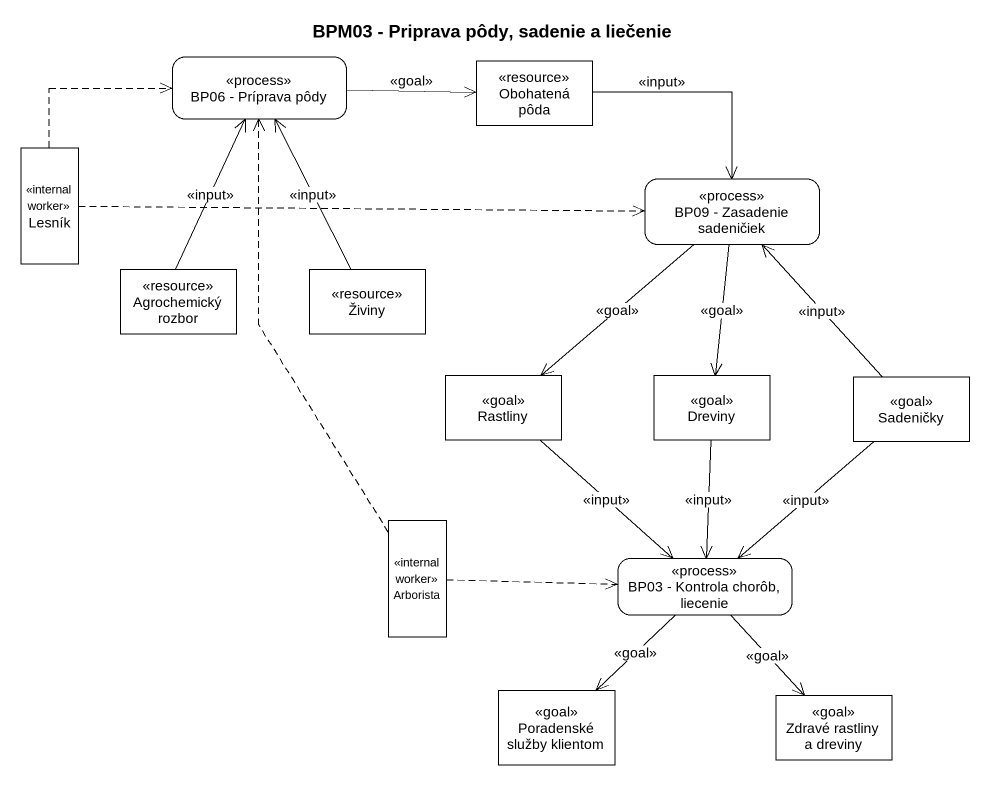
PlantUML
@startuml
title BPM03 - Priprava pôdy, sadenie a liečenie
hide empty description
state "BP06 - Príprava pôdy" as BP06_Príprava_pôdy <<process>>
state "Obohatená pôda" as Obohatená_pôda <<resource>>
state Lesník <<internal worker>>
state "BP09 - Zasadenie sadeničiek" as BP09_Zasadenie_sadeničiek <<process>>
state "Agrochemický rozbor" as Agrochemický_rozbor <<resource>>
state Živiny <<resource>>
state Rastliny <<goal>>
state Dreviny <<goal>>
state Sadeničky <<goal>>
state Arborista <<internal worker>>
state "BP03 - Kontrola chorôb, liecenie" as BP03_Kontrola_chorôb <<process>>
state "Poradenské služby klientom" as Poradenské_služby_klientom <<goal>>
state "Zdravé rastliny a dreviny" as Zdravé_rastliny_a_dreviny <<goal>>
BP06_Príprava_pôdy -right-> Obohatená_pôda : <<goal>>
Obohatená_pôda --> BP09_Zasadenie_sadeničiek : <<input>>
Lesník -right[dashed]-> BP06_Príprava_pôdy
Lesník -right[dashed]-> BP09_Zasadenie_sadeničiek
BP09_Zasadenie_sadeničiek --> Rastliny : <<goal>>
BP09_Zasadenie_sadeničiek --> Dreviny : <<goal>>
Agrochemický_rozbor -up-> BP06_Príprava_pôdy : <<input>>
Živiny -up-> BP06_Príprava_pôdy : <<input>>
Rastliny --> BP03_Kontrola_chorôb : <<input>>
Dreviny --> BP03_Kontrola_chorôb : <<input>>
Sadeničky -up-> BP09_Zasadenie_sadeničiek : <<input>>
Sadeničky --> BP03_Kontrola_chorôb : <<input>>
Arborista -up[dashed]-> BP06_Príprava_pôdy
Arborista -right[dashed]-> BP03_Kontrola_chorôb
BP03_Kontrola_chorôb --> Poradenské_služby_klientom : <<goal>>
BP03_Kontrola_chorôb --> Zdravé_rastliny_a_dreviny : <<goal>>
@enduml
